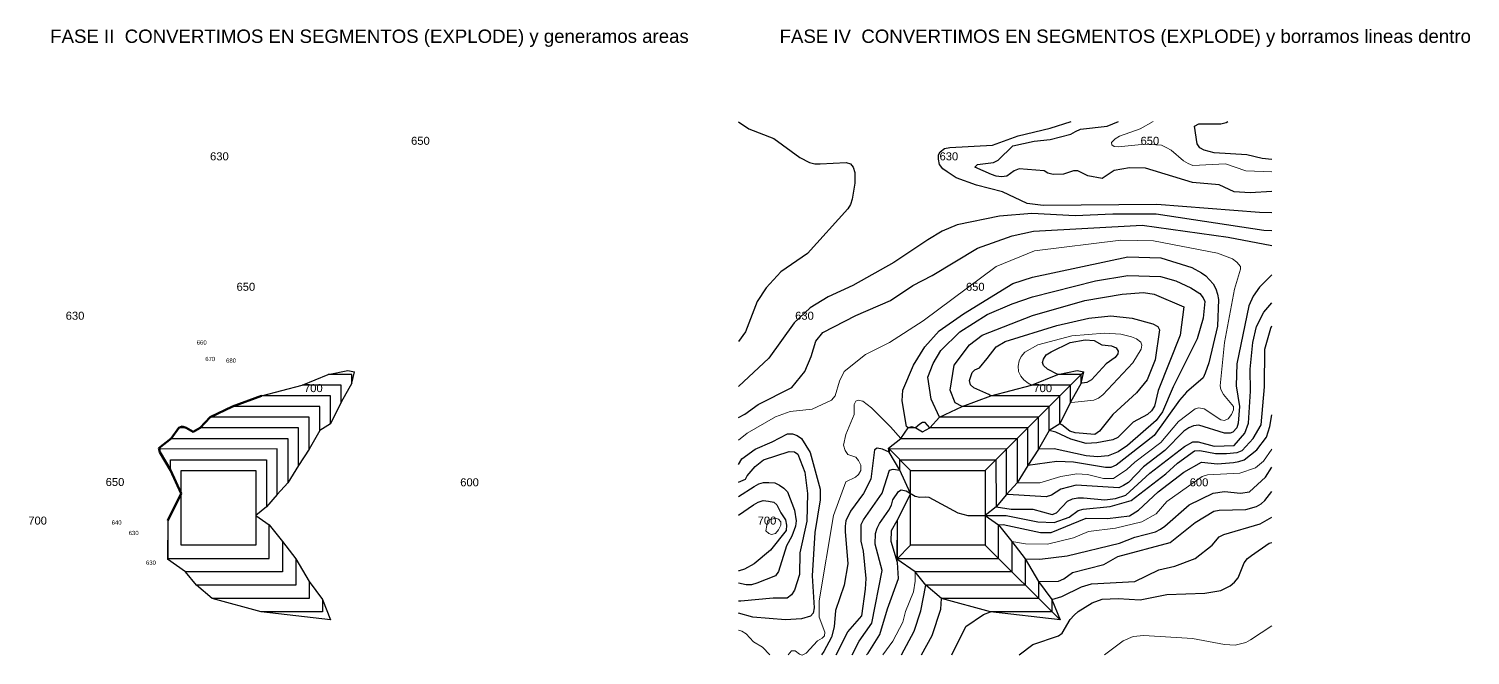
# Model space of a CAD drawing. Header units: metres. Extents: x 3447 to 9243, y 991 to 2215.
# Drawn here: x 6541 to 9243, y 1041 to 2215 of the extents above; entities that cross this region are included whole.
import ezdxf

# ---------------------------------------------------------------- set-up
doc = ezdxf.new("R2010")
doc.units = ezdxf.units.M
for name, color, linetype in [('cotas', 7, 'Continuous'), ('FaseB_Desmonte', 40, 'Continuous'), ('FaseB_Terraplen', 163, 'Continuous'), ('FASEC_CabeceraTalud', 7, 'Continuous'), ('FaseD_curvas', 82, 'Continuous'), ('FASED_Directoras', 82, 'Continuous'), ('FaseD_linea paso', 82, 'Continuous'), ('Plataforma', 5, 'Continuous')]:
    doc.layers.add(name, color=color, linetype=linetype)
doc.styles.get("Standard").update_dxf_attribs({"font": 'arial.ttf'})

msp = doc.modelspace()

# ---------------------------------------------------------------- linework, layer by layer
at = {"layer": 'FaseB_Desmonte'}
for p, q in [((8333.9, 1387.2, 620), (8518.8, 1572.1, 711)), ((8493.9, 1547.2, 700), (8420.4, 1547.2, 700)), ((8513.9, 1567.2, 710), (8469.6, 1567.2, 710)), ((8493.9, 1515.3, 700), (8493.9, 1547.2, 700)), ((8513.9, 1551.3, 710), (8513.9, 1567.2, 710)), ((8473.9, 1527.2, 690), (8344.4, 1527.2, 690)), ((8473.9, 1474.6, 690), (8473.9, 1527.2, 690)), ((8433.9, 1487.2, 670), (8248.1, 1487.2, 670)), ((8453.9, 1507.2, 680), (8290.4, 1507.2, 680)), ((8433.9, 1427.5, 670), (8433.9, 1487.2, 670)), ((8453.9, 1462.1, 680), (8453.9, 1507.2, 680)), ((8203.4, 1467.2, 660), (8189.1, 1467.2, 660)), ((8413.9, 1467.2, 660), (8229.7, 1467.2, 660)), ((8413.9, 1396.9, 660), (8413.9, 1467.2, 660)), ((8174.4, 1447.2, 650), (8393.9, 1447.2, 650)), ((8393.9, 1447.2, 650), (8393.9, 1364.1, 650)), ((8193.9, 1387.2, 620), (8152.1, 1429, 642)), ((8373.9, 1427.9, 640), (8153.9, 1427.5, 640)), ((8153.9, 1427.5, 640), (8153.9, 1427.2, 640)), ((8153.9, 1427.2, 640), (8153.9, 1422, 640)), ((8173.9, 1388.1, 630), (8173.9, 1407.2, 630)), ((8173.9, 1407.2, 630), (8353.9, 1407.2, 630)), ((8353.9, 1407.2, 630), (8354, 1318.9, 630)), ((8373.9, 1342.5, 640), (8373.9, 1427.9, 640))]:
    msp.add_line(p, q, dxfattribs=at)
for points, elevation in [([(7126.3, 1515.3), (7126.3, 1547.2), (7052.8, 1547.2)], 700), ([(7146.3, 1551.3), (7146.3, 1567.2), (7101.9, 1567.2)], 710), ([(7106.3, 1474.6), (7106.3, 1527.2), (6976.8, 1527.2)], 690), ([(7066.3, 1427.5), (7066.3, 1487.2), (6880.4, 1487.2)], 670), ([(7086.3, 1462.1), (7086.3, 1507.2), (6922.7, 1507.2)], 680), ([(6835.8, 1467.2), (6821.5, 1467.2)], 660), ([(7046.3, 1396.9), (7046.3, 1467.2), (6862, 1467.2)], 660), ([(6806.7, 1447.2), (7026.3, 1447.2), (7026.3, 1364.1)], 650), ([(7006.3, 1342.5), (7006.3, 1427.9), (6786.3, 1427.5), (6786.3, 1427.2)], 640), ([(6786.3, 1427.2), (6786.3, 1422)], 640), ([(6806.3, 1388.1), (6806.3, 1407.2), (6986.3, 1407.2), (6986.4, 1318.9)], 630)]:
    msp.add_lwpolyline(points, dxfattribs=dict(at, elevation=elevation))
at = {"layer": 'FaseB_Terraplen'}
for p, q in [((8168.9, 1293.8, 610), (8168.9, 1222.2, 610)), ((8358.9, 1222.2, 610), (8358.9, 1285.2, 610)), ((8193.9, 1247.2, 620), (8168, 1221.3, 609)), ((8333.9, 1247.2, 620), (8474, 1107.1, 563)), ((8383.9, 1254.5, 600), (8383.9, 1197.2, 600)), ((8168.9, 1222.2, 610), (8358.9, 1222.2, 610)), ((8408.9, 1221.7, 590), (8408.9, 1172.2, 590)), ((8383.9, 1197.2, 600), (8202.3, 1197.2, 600)), ((8408.9, 1172.2, 590), (8222.3, 1172.2, 590)), ((8433.9, 1179.1, 580), (8433.9, 1147.2, 580)), ((8433.9, 1147.2, 580), (8251.9, 1147.2, 580)), ((8458.9, 1145.4, 570), (8458.9, 1122.2, 570)), ((8458.9, 1122.2, 570), (8343.8, 1122.2, 570))]:
    msp.add_line(p, q, dxfattribs=at)
for points, elevation in [([(6801.2, 1293.8), (6801.3, 1222.2), (6991.3, 1222.2), (6991.3, 1285.2)], 610), ([(7016.3, 1254.5), (7016.3, 1197.2), (6834.6, 1197.2)], 600), ([(7041.3, 1221.7), (7041.3, 1172.2), (6854.7, 1172.2)], 590), ([(7066.3, 1179.1), (7066.3, 1147.2), (6884.3, 1147.2)], 580), ([(7091.3, 1145.4), (7091.3, 1122.2), (6976.2, 1122.2)], 570)]:
    msp.add_lwpolyline(points, dxfattribs=dict(at, elevation=elevation))
at = {"layer": 'FASEC_CabeceraTalud'}
for p, q in [((7101.9, 1567.2, 710), (7138.4, 1574.8, 712)), ((7138.4, 1574.8, 711), (7151.2, 1572.1, 710)), ((7146.3, 1551.3, 710), (7151.2, 1572.1)), ((8469.6, 1567.2, 710), (8506.1, 1574.8, 712)), ((8506.1, 1574.8, 712), (8518.8, 1572.1, 711)), ((8513.9, 1551.3, 710), (8518.8, 1572.1, 711)), ((6976.8, 1527.2, 690), (7052.8, 1547.2, 700)), ((7052.8, 1547.2, 700), (7101.9, 1567.2, 710)), ((7146.3, 1551.3, 710), (7126.3, 1515.3, 700)), ((8344.4, 1527.2, 690), (8420.4, 1547.2, 700)), ((8420.4, 1547.2, 700), (8469.6, 1567.2, 710)), ((8513.9, 1551.3, 710), (8493.9, 1515.3, 700)), ((7126.3, 1515.3, 700), (7106.3, 1474.6, 690)), ((8290.4, 1507.2, 680), (8344.4, 1527.2, 690)), ((8493.9, 1515.3, 700), (8473.9, 1474.6, 690)), ((8229.7, 1467.2, 660), (8248.1, 1487.2, 670)), ((8248.1, 1487.2, 670), (8290.4, 1507.2, 680)), ((7086.3, 1462.1, 680), (7066.3, 1427.5, 670)), ((7106.3, 1474.6, 690), (7086.3, 1462.1, 680)), ((8175.3, 1447.2, 650), (8189.1, 1467.2, 660)), ((8189.1, 1467.2, 660), (8195.7, 1469.7, 663)), ((8195.7, 1469.7, 663), (8203.4, 1467.2, 660)), ((8203.4, 1467.2, 660), (8216.1, 1459.8, 655)), ((8216.1, 1459.8, 655), (8229.7, 1467.2, 660)), ((8453.9, 1462.1, 680), (8433.9, 1427.5, 670)), ((8473.9, 1474.6, 690), (8453.9, 1462.1, 680)), ((8152.1, 1429, 642), (8175.3, 1447.2, 650)), ((7066.3, 1427.5, 670), (7046.3, 1396.9, 660)), ((8153.9, 1422, 640), (8152.1, 1429, 642)), ((8173.9, 1388.1, 630), (8153.9, 1422, 640)), ((8433.9, 1427.5, 670), (8413.9, 1396.9, 660)), ((7046.3, 1396.9, 660), (7026.3, 1364.1, 650)), ((8193.9, 1344, 620), (8173.9, 1388.1, 630)), ((8413.9, 1396.9, 660), (8393.9, 1364.1, 650)), ((7026.3, 1364.1, 650), (7006.3, 1342.5, 640)), ((8393.9, 1364.1, 650), (8373.9, 1342.5, 640)), ((7006.3, 1342.5, 640), (6986.4, 1318.9, 630)), ((8193.9, 1344, 620), (8168.9, 1293.8, 610)), ((8373.9, 1342.5, 640), (8354, 1318.9, 630)), ((6986.4, 1318.9, 630), (6966.3, 1303.1, 620)), ((6966.3, 1303.1, 620), (6991.3, 1285.2, 610)), ((8354, 1318.9, 630), (8333.9, 1303.1, 620)), ((8333.9, 1303.1, 620), (8358.9, 1285.2, 610)), ((6801.2, 1293.8, 610), (6800.4, 1221.3, 609)), ((6991.3, 1285.2, 610), (7016.3, 1254.5, 600)), ((8168.9, 1293.8, 610), (8168, 1221.3, 609)), ((8358.9, 1285.2, 610), (8383.9, 1254.5, 600)), ((7016.3, 1254.5, 600), (7041.3, 1221.7, 590)), ((8383.9, 1254.5, 600), (8408.9, 1221.7, 590)), ((6834.6, 1197.2, 600), (6800.4, 1221.3, 609)), ((7041.3, 1221.7, 590), (7066.3, 1179.1, 580)), ((8202.3, 1197.2, 600), (8168, 1221.3, 609)), ((8408.9, 1221.7, 590), (8433.9, 1179.1, 580)), ((6854.7, 1172.2, 590), (6834.6, 1197.2, 600)), ((8222.3, 1172.2, 590), (8202.3, 1197.2, 600)), ((6884.3, 1147.2, 580), (6854.7, 1172.2, 590)), ((7066.3, 1179.1, 580), (7091.3, 1145.4, 570)), ((8251.9, 1147.2, 580), (8222.3, 1172.2, 590)), ((8433.9, 1179.1, 580), (8458.9, 1145.4, 570)), ((6976.2, 1122.2, 570), (6884.3, 1147.2, 580)), ((7091.3, 1145.4, 570), (7106.4, 1107.1, 563)), ((8343.8, 1122.2, 570), (8251.9, 1147.2, 580)), ((8458.9, 1145.4, 570), (8474, 1107.1, 563)), ((7106.4, 1107.1, 563), (6976.2, 1122.2, 570)), ((8474, 1107.1, 563), (8343.8, 1122.2, 570))]:
    msp.add_line(p, q, dxfattribs=at)
at = {"layer": 'FASEC_CabeceraTalud', "lineweight": 60}
for p, q in [((6922.7, 1507.2, 680), (6976.8, 1527.2, 690)), ((6862, 1467.2, 660), (6880.4, 1487.2, 670)), ((6880.4, 1487.2, 670), (6922.7, 1507.2, 680)), ((6807.7, 1447.2, 650), (6821.5, 1467.2, 660)), ((6821.5, 1467.2, 660), (6828, 1469.7, 663)), ((6828, 1469.7, 663), (6835.8, 1467.2, 660)), ((6835.8, 1467.2, 660), (6848.5, 1459.8, 655)), ((6848.5, 1459.8, 655), (6862, 1467.2, 660)), ((6784.4, 1429, 642), (6807.7, 1447.2, 650)), ((6786.3, 1422, 640), (6784.4, 1429, 642)), ((6806.3, 1388.1, 630), (6786.3, 1422, 640)), ((6826.3, 1344, 620), (6806.3, 1388.1, 630)), ((6826.3, 1344, 620), (6801.2, 1293.8, 610))]:
    msp.add_line(p, q, dxfattribs=at)
at = {"layer": 'FaseD_curvas', "color": 30, "linetype": 'Continuous', "lineweight": -3}
for p, q in [((7871.4, 2040.8, 620), (7890.3, 2028.1, 620)), ((7890.3, 2028.1, 620), (7937.3, 2010.1, 620)), ((8395.3, 2015.1, 630), (8455.3, 2029.1, 630)), ((8455.3, 2029.1, 630), (8494.9, 2041.5, 630)), ((8503.3, 2023.1, 640), (8512.3, 2027.1, 640)), ((8512.3, 2027.1, 640), (8562.3, 2033.1, 640)), ((8562.3, 2033.1, 640), (8583.6, 2041.5, 640)), ((8726.3, 2033.1, 660), (8734.3, 2037.1, 660)), ((8731.3, 2000.1, 660), (8726.3, 2033.1, 660)), ((8734.3, 2037.1, 660), (8764.3, 2037.1, 660)), ((8764.3, 2037.1, 660), (8775.3, 2037.1, 660)), ((8775.3, 2037.1, 660), (8785.3, 2040.1, 660)), ((8785.3, 2040.1, 660), (8788.8, 2041.5, 660)), ((7937.3, 2010.1, 620), (7986.3, 1974.1, 620)), ((8347.3, 1997.1, 630), (8395.3, 2015.1, 630)), ((8385.3, 1996.1, 640), (8425.3, 2005.1, 640)), ((8425.3, 2005.1, 640), (8455.3, 2008.1, 640)), ((8455.3, 2008.1, 640), (8494.3, 2018.1, 640)), ((8494.3, 2018.1, 640), (8503.3, 2023.1, 640)), ((8736.3, 1992.1, 660), (8731.3, 2000.1, 660)), ((7986.3, 1974.1, 620), (8004.3, 1965.1, 620)), ((8246.3, 1979.1, 630), (8249.3, 1985.1, 630)), ((8246.3, 1971.1, 630), (8246.3, 1979.1, 630)), ((8249.3, 1985.1, 630), (8257.3, 1991.1, 630)), ((8257.3, 1991.1, 630), (8267.3, 1993.1, 630)), ((8267.3, 1993.1, 630), (8347.3, 1997.1, 630)), ((8358.3, 1969.1, 640), (8385.3, 1996.1, 640)), ((8744.3, 1988.1, 660), (8736.3, 1992.1, 660)), ((8763.3, 1983.1, 660), (8744.3, 1988.1, 660)), ((8824.3, 1979.1, 660), (8763.3, 1983.1, 660)), ((8853.3, 1972.1, 660), (8824.3, 1979.1, 660)), ((8004.3, 1965.1, 620), (8014.3, 1962.1, 620)), ((8014.3, 1962.1, 620), (8024.3, 1962.1, 620)), ((8024.3, 1962.1, 620), (8073.3, 1965.1, 620)), ((8073.3, 1965.1, 620), (8081.3, 1962.1, 620)), ((8081.3, 1962.1, 620), (8086.3, 1956.1, 620)), ((8086.3, 1956.1, 620), (8089.3, 1946.1, 620)), ((8089.3, 1946.1, 620), (8089.3, 1926.1, 620)), ((8248.3, 1961.1, 630), (8246.3, 1971.1, 630)), ((8254.3, 1953.1, 630), (8248.3, 1961.1, 630)), ((8262.3, 1947.1, 630), (8254.3, 1953.1, 630)), ((8279.3, 1936.1, 630), (8262.3, 1947.1, 630)), ((8314.3, 1956.1, 640), (8319.3, 1961.1, 640)), ((8345.3, 1942.1, 640), (8314.3, 1956.1, 640)), ((8319.3, 1961.1, 640), (8349.3, 1965.1, 640)), ((8349.3, 1965.1, 640), (8358.3, 1969.1, 640)), ((8388.3, 1949.1, 640), (8374.3, 1939.1, 640)), ((8397.3, 1953.1, 640), (8388.3, 1949.1, 640)), ((8444.3, 1949.1, 640), (8397.3, 1953.1, 640)), ((8451.3, 1945.1, 640), (8444.3, 1949.1, 640)), ((8499.3, 1949.1, 640), (8480.3, 1943.1, 640)), ((8507.3, 1949.1, 640), (8499.3, 1949.1, 640)), ((8526.3, 1940.1, 640), (8507.3, 1949.1, 640)), ((8575.3, 1950.1, 640), (8553.3, 1935.1, 640)), ((8604.3, 1955.1, 640), (8575.3, 1950.1, 640)), ((8634.3, 1954.1, 640), (8604.3, 1955.1, 640)), ((8722.3, 1927.1, 640), (8634.3, 1954.1, 640)), ((8871.4, 1970.2, 660), (8853.3, 1972.1, 660)), ((8089.3, 1926.1, 620), (8084.3, 1896.1, 620)), ((8317.3, 1922.1, 630), (8279.3, 1936.1, 630)), ((8366.3, 1910.1, 630), (8317.3, 1922.1, 630)), ((8354.3, 1939.1, 640), (8345.3, 1942.1, 640)), ((8364.3, 1938.1, 640), (8354.3, 1939.1, 640)), ((8374.3, 1939.1, 640), (8364.3, 1938.1, 640)), ((8461.3, 1942.1, 640), (8451.3, 1945.1, 640)), ((8480.3, 1943.1, 640), (8461.3, 1942.1, 640)), ((8553.3, 1935.1, 640), (8526.3, 1940.1, 640)), ((8772.3, 1923.1, 640), (8722.3, 1927.1, 640)), ((8800.3, 1910.1, 640), (8772.3, 1923.1, 640)), ((8084.3, 1896.1, 620), (8081.3, 1886.1, 620)), ((8412.3, 1888.1, 630), (8366.3, 1910.1, 630)), ((8830.3, 1908.1, 640), (8800.3, 1910.1, 640)), ((8871.4, 1910.4, 640), (8830.3, 1908.1, 640)), ((8076.3, 1878.1, 620), (8000.3, 1794.1, 620)), ((8081.3, 1886.1, 620), (8076.3, 1878.1, 620)), ((8421.3, 1869.1, 630), (8360.3, 1864.1, 630)), ((8442.3, 1884.1, 630), (8412.3, 1888.1, 630)), ((8502.3, 1865.1, 630), (8421.3, 1869.1, 630)), ((8655.3, 1886.1, 630), (8442.3, 1884.1, 630)), ((8573.3, 1868.1, 630), (8502.3, 1865.1, 630)), ((8654.3, 1868.1, 630), (8573.3, 1868.1, 630)), ((8856.3, 1837.1, 630), (8654.3, 1868.1, 630)), ((8848.3, 1871.1, 630), (8655.3, 1886.1, 630)), ((8871.4, 1870.7, 630), (8848.3, 1871.1, 630)), ((8281.3, 1848.1, 630), (8253.3, 1836.1, 630)), ((8360.3, 1864.1, 630), (8281.3, 1848.1, 630)), ((8424.3, 1836.1, 640), (8628.3, 1847.1, 640)), ((8628.3, 1847.1, 640), (8789.3, 1825.1, 640)), ((8226.3, 1820.1, 630), (8162.3, 1777.1, 630)), ((8253.3, 1836.1, 630), (8226.3, 1820.1, 630)), ((8319.3, 1804.1, 640), (8384.3, 1827.1, 640)), ((8384.3, 1827.1, 640), (8424.3, 1836.1, 640)), ((8789.3, 1825.1, 640), (8871.4, 1809.5, 640)), ((8871.4, 1836.6, 630), (8856.3, 1837.1, 630)), ((8000.3, 1794.1, 620), (7950.3, 1760.1, 620)), ((8234.3, 1753.1, 640), (8319.3, 1804.1, 640)), ((8422.3, 1750.1, 660), (8601.3, 1788.1, 660)), ((8601.3, 1788.1, 660), (8663.3, 1786.1, 660)), ((8663.3, 1786.1, 660), (8721.3, 1768.1, 660)), ((7950.3, 1760.1, 620), (7923.3, 1730.1, 620)), ((8162.3, 1777.1, 630), (8085.3, 1734.1, 630)), ((8721.3, 1768.1, 660), (8739.3, 1758.1, 660)), ((8739.3, 1758.1, 660), (8747.3, 1752.1, 660)), ((7923.3, 1730.1, 620), (7906.3, 1704.1, 620)), ((8085.3, 1734.1, 630), (8039.3, 1713.1, 630)), ((8156.3, 1706.1, 640), (8198.3, 1734.1, 640)), ((8198.3, 1734.1, 640), (8234.3, 1753.1, 640)), ((8293.3, 1681.1, 660), (8385.3, 1738.1, 660)), ((8385.3, 1738.1, 660), (8422.3, 1750.1, 660)), ((8422.3, 1713.1, 670), (8540.3, 1743.1, 670)), ((8540.3, 1743.1, 670), (8601.3, 1753.1, 670)), ((8601.3, 1753.1, 670), (8662.3, 1751.1, 670)), ((8662.3, 1751.1, 670), (8691.3, 1743.1, 670)), ((8691.3, 1743.1, 670), (8719.3, 1730.1, 670)), ((8719.3, 1730.1, 670), (8736.3, 1719.1, 670)), ((8747.3, 1752.1, 660), (8754.3, 1745.1, 660)), ((8754.3, 1745.1, 660), (8761.3, 1737.1, 660)), ((8761.3, 1737.1, 660), (8766.3, 1728.1, 660)), ((8848.3, 1731.1, 640), (8836.3, 1714.1, 640)), ((8871.4, 1754.2, 640), (8848.3, 1731.1, 640)), ((7906.3, 1704.1, 620), (7884.3, 1647.1, 620)), ((8039.3, 1713.1, 630), (8005.3, 1692.1, 630)), ((8091.3, 1678.1, 640), (8156.3, 1706.1, 640)), ((8384.3, 1700.1, 670), (8422.3, 1713.1, 670)), ((8422.3, 1678.1, 680), (8520.3, 1706.1, 680)), ((8520.3, 1706.1, 680), (8590.3, 1718.1, 680)), ((8590.3, 1718.1, 680), (8630.3, 1721.1, 680)), ((8630.3, 1721.1, 680), (8650.3, 1718.1, 680)), ((8650.3, 1718.1, 680), (8706.3, 1694.1, 680)), ((8736.3, 1719.1, 670), (8742.3, 1711.1, 670)), ((8742.3, 1711.1, 670), (8745.3, 1704.1, 670)), ((8745.3, 1704.1, 670), (8742.3, 1673.1, 670)), ((8766.3, 1728.1, 660), (8769.3, 1718.1, 660)), ((8769.3, 1718.1, 660), (8771.3, 1708.1, 660)), ((8771.3, 1708.1, 660), (8769.3, 1658.1, 660)), ((8836.3, 1714.1, 640), (8828.3, 1696.1, 640)), ((8005.3, 1692.1, 630), (7975.3, 1664.1, 630)), ((8029.3, 1646.1, 640), (8091.3, 1678.1, 640)), ((8247.3, 1649.1, 660), (8293.3, 1681.1, 660)), ((8286.3, 1647.1, 670), (8337.3, 1680.1, 670)), ((8328.3, 1641.1, 680), (8422.3, 1678.1, 680)), ((8337.3, 1680.1, 670), (8384.3, 1700.1, 670)), ((8528.3, 1673.1, 690), (8569.3, 1677.1, 690)), ((8569.3, 1677.1, 690), (8609.3, 1673.1, 690)), ((8706.3, 1694.1, 680), (8699.3, 1641.1, 680)), ((8828.3, 1696.1, 640), (8805.3, 1587.1, 640)), ((8842.3, 1657.1, 630), (8856.3, 1684.1, 630)), ((8856.3, 1684.1, 630), (8871.4, 1701.4, 630)), ((7975.3, 1664.1, 630), (7928.3, 1598.1, 630)), ((8220.3, 1619.1, 660), (8247.3, 1649.1, 660)), ((8371.3, 1629.1, 690), (8468.3, 1659.1, 690)), ((8468.3, 1659.1, 690), (8528.3, 1673.1, 690)), ((8609.3, 1673.1, 690), (8648.3, 1662.1, 690)), ((8648.3, 1662.1, 690), (8657.3, 1657.1, 690)), ((8660.3, 1651.1, 690), (8652.3, 1595.1, 690)), ((8657.3, 1657.1, 690), (8660.3, 1651.1, 690)), ((8742.3, 1673.1, 670), (8731.3, 1634.1, 670)), ((8769.3, 1658.1, 660), (8753.3, 1589.1, 660)), ((8835.3, 1627.1, 630), (8842.3, 1657.1, 630)), ((8858.3, 1615.1, 620), (8869.3, 1654.1, 620)), ((8869.3, 1654.1, 620), (8871.4, 1658.8, 620)), ((7884.3, 1647.1, 620), (7871.4, 1629.4, 620)), ((8007.3, 1601.1, 640), (8016.3, 1630.1, 640)), ((8016.3, 1630.1, 640), (8029.3, 1646.1, 640)), ((8250.3, 1612.1, 670), (8286.3, 1647.1, 670)), ((8275.3, 1585.1, 680), (8304.3, 1623.1, 680)), ((8304.3, 1623.1, 680), (8328.3, 1641.1, 680)), ((8354.3, 1619.1, 690), (8371.3, 1629.1, 690)), ((8457.3, 1610.1, 710), (8493.3, 1627.1, 710)), ((8493.3, 1627.1, 710), (8521.3, 1632.1, 710)), ((8521.3, 1632.1, 710), (8538.3, 1631.1, 710)), ((8538.3, 1631.1, 710), (8552.3, 1623.1, 710)), ((8552.3, 1623.1, 710), (8570.3, 1621.1, 710)), ((8699.3, 1641.1, 680), (8658.3, 1537.1, 680)), ((8731.3, 1634.1, 670), (8686.3, 1544.1, 670)), ((8830.3, 1577.1, 630), (8835.3, 1627.1, 630)), ((7928.3, 1598.1, 630), (7871.4, 1544.6, 630)), ((7995.3, 1573.1, 640), (8007.3, 1601.1, 640)), ((8199.3, 1585.1, 660), (8220.3, 1619.1, 660)), ((8236.3, 1588.1, 670), (8250.3, 1612.1, 670)), ((8323.3, 1580.1, 690), (8337.3, 1597.1, 690)), ((8337.3, 1597.1, 690), (8354.3, 1619.1, 690)), ((8441.3, 1590.1, 710), (8443.3, 1596.1, 710)), ((8443.3, 1596.1, 710), (8448.3, 1604.1, 710)), ((8448.3, 1604.1, 710), (8457.3, 1610.1, 710)), ((8577.3, 1599.1, 710), (8560.3, 1587.1, 710)), ((8570.3, 1621.1, 710), (8579.3, 1617.1, 710)), ((8582.3, 1606.1, 710), (8577.3, 1599.1, 710)), ((8579.3, 1617.1, 710), (8583.3, 1611.1, 710)), ((8583.3, 1611.1, 710), (8582.3, 1606.1, 710)), ((8652.3, 1595.1, 690), (8637.3, 1557.1, 690)), ((8857.3, 1544.1, 620), (8858.3, 1615.1, 620)), ((7971.3, 1543.1, 640), (7995.3, 1573.1, 640)), ((8179.3, 1538.1, 660), (8199.3, 1585.1, 660)), ((8226.3, 1562.1, 670), (8236.3, 1588.1, 670)), ((8268.3, 1538.1, 680), (8275.3, 1585.1, 680)), ((8304.3, 1556.1, 690), (8309.3, 1571.1, 690)), ((8309.3, 1571.1, 690), (8314.3, 1576.1, 690)), ((8314.3, 1576.1, 690), (8323.3, 1580.1, 690)), ((8443.3, 1584.1, 710), (8441.3, 1590.1, 710)), ((8450.3, 1577.1, 710), (8443.3, 1584.1, 710)), ((8469.6, 1567.2, 710), (8450.3, 1577.1, 710)), ((8560.3, 1587.1, 710), (8533.3, 1557.1, 710)), ((8746.3, 1570.1, 660), (8742.3, 1561.1, 660)), ((8753.3, 1589.1, 660), (8746.3, 1570.1, 660)), ((8805.3, 1587.1, 640), (8804.3, 1546.1, 640)), ((8831.3, 1536.1, 630), (8830.3, 1577.1, 630)), ((7908.3, 1511.1, 640), (7971.3, 1543.1, 640)), ((8232.3, 1521.1, 670), (8226.3, 1562.1, 670)), ((8306.3, 1548.1, 690), (8304.3, 1556.1, 690)), ((8312.3, 1542.1, 690), (8306.3, 1548.1, 690)), ((8340.3, 1530.1, 690), (8312.3, 1542.1, 690)), ((8515.3, 1551.1, 710), (8513.9, 1551.3, 710)), ((8524.3, 1552.1, 710), (8515.3, 1551.1, 710)), ((8533.3, 1557.1, 710), (8524.3, 1552.1, 710)), ((8637.3, 1557.1, 690), (8617.3, 1533.1, 690)), ((8686.3, 1544.1, 670), (8666.3, 1497.1, 670)), ((8742.3, 1561.1, 660), (8711.3, 1534.1, 660)), ((8804.3, 1546.1, 640), (8810.3, 1507.1, 640)), ((8851.3, 1473.1, 620), (8857.3, 1544.1, 620)), ((8178.3, 1518.1, 660), (8179.3, 1538.1, 660)), ((8186.3, 1470.1, 660), (8178.3, 1518.1, 660)), ((8248.1, 1487.2, 670), (8232.3, 1521.1, 670)), ((8277.3, 1514.1, 680), (8268.3, 1538.1, 680)), ((8290.4, 1507.2, 680), (8277.3, 1514.1, 680)), ((8344.4, 1527.2, 690), (8340.3, 1530.1, 690)), ((8617.3, 1533.1, 690), (8573.3, 1492.1, 690)), ((8698.3, 1519.1, 660), (8650.3, 1453.1, 660)), ((8658.3, 1537.1, 680), (8651.3, 1508.1, 680)), ((8711.3, 1534.1, 660), (8698.3, 1519.1, 660)), ((8827.3, 1476.1, 630), (8831.3, 1536.1, 630)), ((7871.4, 1486.4, 640), (7883.3, 1493.1, 640)), ((7883.3, 1493.1, 640), (7908.3, 1511.1, 640)), ((8573.3, 1492.1, 690), (8548.3, 1461.1, 690)), ((8638.3, 1492.1, 680), (8611.3, 1478.1, 680)), ((8645.3, 1499.1, 680), (8638.3, 1492.1, 680)), ((8651.3, 1508.1, 680), (8645.3, 1499.1, 680)), ((8666.3, 1497.1, 670), (8654.3, 1481.1, 670)), ((8810.3, 1507.1, 640), (8808.3, 1476.1, 640)), ((8867.3, 1470.1, 610), (8871.4, 1491.7, 610)), ((8189.1, 1467.2, 660), (8186.3, 1470.1, 660)), ((8211.3, 1474.1, 660), (8203.3, 1467.1, 660)), ((8216.3, 1477.1, 660), (8211.3, 1474.1, 660)), ((8221.3, 1477.1, 660), (8216.3, 1477.1, 660)), ((8229.7, 1467.2, 660), (8221.3, 1477.1, 660)), ((8466.3, 1459.1, 680), (8453.9, 1462.1, 680)), ((8477.3, 1473.1, 690), (8473.9, 1474.6, 690)), ((8492.3, 1461.1, 690), (8477.3, 1473.1, 690)), ((8502.3, 1458.1, 690), (8492.3, 1461.1, 690)), ((8548.3, 1461.1, 690), (8539.3, 1455.1, 690)), ((8611.3, 1478.1, 680), (8582.3, 1449.1, 680)), ((8654.3, 1481.1, 670), (8600.3, 1434.1, 670)), ((8706.3, 1461.1, 640), (8670.3, 1425.1, 640)), ((8715.3, 1467.1, 640), (8706.3, 1461.1, 640)), ((8724.3, 1471.1, 640), (8715.3, 1467.1, 640)), ((8734.3, 1472.1, 640), (8724.3, 1471.1, 640)), ((8782.3, 1457.1, 640), (8734.3, 1472.1, 640)), ((8805.3, 1467.1, 640), (8798.3, 1459.1, 640)), ((8808.3, 1476.1, 640), (8805.3, 1467.1, 640)), ((8820.3, 1457.1, 630), (8827.3, 1476.1, 630)), ((8836.3, 1447.1, 620), (8851.3, 1473.1, 620)), ((8861.3, 1450.1, 610), (8867.3, 1470.1, 610)), ((7902.3, 1427.1, 660), (7934.3, 1441.1, 660)), ((7934.3, 1441.1, 660), (7963.3, 1456.1, 660)), ((7963.3, 1456.1, 660), (7972.3, 1456.1, 660)), ((7972.3, 1456.1, 660), (7981.3, 1453.1, 660)), ((7981.3, 1453.1, 660), (7989.3, 1447.1, 660)), ((7989.3, 1447.1, 660), (8005.3, 1421.1, 660)), ((8494.3, 1446.1, 680), (8466.3, 1459.1, 680)), ((8523.3, 1438.1, 680), (8494.3, 1446.1, 680)), ((8539.3, 1455.1, 690), (8502.3, 1458.1, 690)), ((8543.3, 1439.1, 680), (8523.3, 1438.1, 680)), ((8573.3, 1445.1, 680), (8543.3, 1439.1, 680)), ((8582.3, 1449.1, 680), (8573.3, 1445.1, 680)), ((8650.3, 1453.1, 660), (8579.3, 1397.1, 660)), ((8600.3, 1434.1, 670), (8583.3, 1422.1, 670)), ((8707.3, 1432.1, 630), (8723.3, 1441.1, 630)), ((8723.3, 1441.1, 630), (8733.3, 1441.1, 630)), ((8733.3, 1441.1, 630), (8763.3, 1433.1, 630)), ((8763.3, 1433.1, 630), (8800.3, 1434.1, 630)), ((8793.3, 1457.1, 640), (8782.3, 1457.1, 640)), ((8798.3, 1459.1, 640), (8793.3, 1457.1, 640)), ((8800.3, 1434.1, 630), (8820.3, 1457.1, 630)), ((8815.3, 1425.1, 620), (8836.3, 1447.1, 620)), ((8843.3, 1426.1, 610), (8861.3, 1450.1, 610)), ((7871.4, 1398.7, 660), (7877.3, 1409.1, 660)), ((7877.3, 1409.1, 660), (7902.3, 1427.1, 660)), ((7902.3, 1395.1, 670), (7918.3, 1407.1, 670)), ((7918.3, 1407.1, 670), (7966.3, 1423.1, 670)), ((7966.3, 1423.1, 670), (7976.3, 1422.1, 670)), ((7976.3, 1422.1, 670), (7982.3, 1418.1, 670)), ((7982.3, 1418.1, 670), (7995.3, 1384.1, 670)), ((8005.3, 1421.1, 660), (8024.3, 1352.1, 660)), ((8126.3, 1426.1, 640), (8119.3, 1371.1, 640)), ((8131.3, 1429.1, 640), (8126.3, 1426.1, 640)), ((8141.3, 1427.1, 640), (8131.3, 1429.1, 640)), ((8153.9, 1422, 640), (8141.3, 1427.1, 640)), ((8463.3, 1428.1, 670), (8433.9, 1427.5, 670)), ((8523.3, 1415.1, 670), (8463.3, 1428.1, 670)), ((8544.3, 1413.1, 670), (8523.3, 1415.1, 670)), ((8564.3, 1415.1, 670), (8544.3, 1413.1, 670)), ((8583.3, 1422.1, 670), (8564.3, 1415.1, 670)), ((8670.3, 1425.1, 640), (8630.3, 1394.1, 640)), ((8642.3, 1382.1, 630), (8707.3, 1432.1, 630)), ((8694.3, 1401.1, 620), (8726.3, 1424.1, 620)), ((8726.3, 1424.1, 620), (8736.3, 1425.1, 620)), ((8736.3, 1425.1, 620), (8765.3, 1419.1, 620)), ((8765.3, 1419.1, 620), (8786.3, 1419.1, 620)), ((8786.3, 1419.1, 620), (8806.3, 1421.1, 620)), ((8806.3, 1421.1, 620), (8815.3, 1425.1, 620)), ((8809.3, 1404.1, 610), (8819.3, 1407.1, 610)), ((8819.3, 1407.1, 610), (8843.3, 1426.1, 610)), ((7887.3, 1377.1, 670), (7902.3, 1395.1, 670)), ((7995.3, 1384.1, 670), (8000.3, 1344.1, 670)), ((8140.3, 1345.1, 630), (8154.3, 1388.1, 630)), ((8154.3, 1388.1, 630), (8161.3, 1390.1, 630)), ((8161.3, 1390.1, 630), (8173.9, 1388.1, 630)), ((8468.3, 1404.1, 660), (8413.9, 1396.9, 660)), ((8499.3, 1403.1, 660), (8468.3, 1404.1, 660)), ((8559.3, 1393.1, 660), (8499.3, 1403.1, 660)), ((8569.3, 1393.1, 660), (8559.3, 1393.1, 660)), ((8579.3, 1397.1, 660), (8569.3, 1393.1, 660)), ((8597.3, 1341.1, 630), (8642.3, 1382.1, 630)), ((8630.3, 1394.1, 640), (8602.3, 1365.1, 640)), ((8607.3, 1331.1, 620), (8672.3, 1381.1, 620)), ((8658.3, 1347.1, 610), (8706.3, 1384.1, 610)), ((8672.3, 1381.1, 620), (8694.3, 1401.1, 620)), ((8706.3, 1384.1, 610), (8739.3, 1403.1, 610)), ((8739.3, 1403.1, 610), (8769.3, 1400.1, 610)), ((8769.3, 1400.1, 610), (8799.3, 1402.1, 610)), ((8799.3, 1402.1, 610), (8809.3, 1404.1, 610)), ((8859.3, 1375.1, 590), (8871.4, 1393.8, 590)), ((7871.4, 1365.6, 670), (7884.3, 1371.1, 670)), ((7871.4, 1338.4, 680), (7900.3, 1357.1, 680)), ((7884.3, 1371.1, 670), (7887.3, 1377.1, 670)), ((7900.3, 1357.1, 680), (7909.3, 1362.1, 680)), ((7909.3, 1362.1, 680), (7918.3, 1365.1, 680)), ((7918.3, 1365.1, 680), (7928.3, 1365.1, 680)), ((7928.3, 1365.1, 680), (7939.3, 1364.1, 680)), ((7939.3, 1364.1, 680), (7948.3, 1360.1, 680)), ((7948.3, 1360.1, 680), (7956.3, 1354.1, 680)), ((7956.3, 1354.1, 680), (7963.3, 1347.1, 680)), ((8024.3, 1352.1, 660), (8024.3, 1332.1, 660)), ((8119.3, 1371.1, 640), (8105.3, 1344.1, 640)), ((8475.3, 1352.1, 640), (8458.3, 1341.1, 640)), ((8504.3, 1360.1, 640), (8475.3, 1352.1, 640)), ((8584.3, 1355.1, 640), (8504.3, 1360.1, 640)), ((8593.3, 1359.1, 640), (8584.3, 1355.1, 640)), ((8602.3, 1365.1, 640), (8593.3, 1359.1, 640)), ((8829.3, 1347.1, 590), (8859.3, 1375.1, 590)), ((7899.3, 1323.1, 690), (7908.3, 1328.1, 690)), ((7908.3, 1328.1, 690), (7917.3, 1331.1, 690)), ((7917.3, 1331.1, 690), (7927.3, 1330.1, 690)), ((7927.3, 1330.1, 690), (7937.3, 1328.1, 690)), ((7937.3, 1328.1, 690), (7943.3, 1323.1, 690)), ((7963.3, 1347.1, 680), (7976.3, 1313.1, 680)), ((8000.3, 1344.1, 670), (7999.3, 1292.1, 670)), ((8024.3, 1332.1, 660), (8014.3, 1271.1, 660)), ((8105.3, 1344.1, 640), (8081.3, 1311.1, 640)), ((8105.3, 1295.1, 630), (8140.3, 1345.1, 630)), ((8158.3, 1322.1, 620), (8160.3, 1332.1, 620)), ((8160.3, 1332.1, 620), (8171.3, 1348.1, 620)), ((8171.3, 1348.1, 620), (8176.3, 1351.1, 620)), ((8176.3, 1351.1, 620), (8185.3, 1349.1, 620)), ((8185.3, 1349.1, 620), (8193.9, 1344, 620)), ((8376.3, 1342.1, 640), (8373.9, 1342.5, 640)), ((8448.3, 1338.1, 640), (8376.3, 1342.1, 640)), ((8458.3, 1341.1, 640), (8448.3, 1338.1, 640)), ((8467.3, 1308.1, 630), (8488.3, 1330.1, 630)), ((8488.3, 1330.1, 630), (8497.3, 1334.1, 630)), ((8497.3, 1334.1, 630), (8507.3, 1336.1, 630)), ((8507.3, 1336.1, 630), (8518.3, 1336.1, 630)), ((8518.3, 1336.1, 630), (8558.3, 1332.1, 630)), ((8558.3, 1332.1, 630), (8578.3, 1335.1, 630)), ((8568.3, 1320.1, 620), (8607.3, 1331.1, 620)), ((8578.3, 1335.1, 630), (8597.3, 1341.1, 630)), ((8621.3, 1313.1, 610), (8658.3, 1347.1, 610)), ((8716.3, 1323.1, 590), (8761.3, 1345.1, 590)), ((8761.3, 1345.1, 590), (8782.3, 1348.1, 590)), ((8782.3, 1348.1, 590), (8812.3, 1345.1, 590)), ((8812.3, 1345.1, 590), (8829.3, 1347.1, 590)), ((8842.3, 1320.1, 580), (8851.3, 1325.1, 580)), ((8851.3, 1325.1, 580), (8858.3, 1331.1, 580)), ((8858.3, 1331.1, 580), (8871.4, 1348, 580)), ((7871.4, 1303.5, 690), (7899.3, 1323.1, 690)), ((7943.3, 1323.1, 690), (7950.3, 1308.1, 690)), ((7950.3, 1308.1, 690), (7959.3, 1295.1, 690)), ((7976.3, 1313.1, 680), (7979.3, 1293.1, 680)), ((8081.3, 1311.1, 640), (8072.3, 1293.1, 640)), ((8135.3, 1288.1, 620), (8153.3, 1313.1, 620)), ((8153.3, 1313.1, 620), (8158.3, 1322.1, 620)), ((8333.9, 1303.1, 620), (8373.3, 1303.1, 620)), ((8354, 1318.9, 630), (8382.3, 1315.1, 630)), ((8373.3, 1303.1, 620), (8432.3, 1291.1, 620)), ((8382.3, 1315.1, 630), (8423.3, 1315.1, 630)), ((8423.3, 1315.1, 630), (8459.3, 1305.1, 630)), ((8457.3, 1271.1, 610), (8523.3, 1298.1, 610)), ((8459.3, 1305.1, 630), (8467.3, 1308.1, 630)), ((8463.3, 1290.1, 620), (8491.3, 1300.1, 620)), ((8491.3, 1300.1, 620), (8508.3, 1312.1, 620)), ((8508.3, 1312.1, 620), (8517.3, 1315.1, 620)), ((8517.3, 1315.1, 620), (8568.3, 1320.1, 620)), ((8523.3, 1298.1, 610), (8563.3, 1297.1, 610)), ((8563.3, 1297.1, 610), (8604.3, 1302.1, 610)), ((8604.3, 1302.1, 610), (8621.3, 1313.1, 610)), ((8670.3, 1283.1, 590), (8716.3, 1323.1, 590)), ((8727.3, 1290.1, 580), (8762.3, 1311.1, 580)), ((8762.3, 1311.1, 580), (8772.3, 1313.1, 580)), ((8772.3, 1313.1, 580), (8822.3, 1314.1, 580)), ((8822.3, 1314.1, 580), (8842.3, 1320.1, 580)), ((8849.3, 1287.1, 570), (8871.4, 1299.8, 570)), ((7960.3, 1275.1, 690), (7931.3, 1238.1, 690)), ((7959.3, 1295.1, 690), (7961.3, 1285.1, 690)), ((7961.3, 1285.1, 690), (7960.3, 1275.1, 690)), ((7978.3, 1283.1, 680), (7971.3, 1264.1, 680)), ((7979.3, 1293.1, 680), (7978.3, 1283.1, 680)), ((7999.3, 1292.1, 670), (7986.3, 1233.1, 670)), ((8014.3, 1271.1, 660), (8009.3, 1190.1, 660)), ((8072.3, 1293.1, 640), (8071.3, 1283.1, 640)), ((8071.3, 1283.1, 640), (8071.3, 1273.1, 640)), ((8071.3, 1273.1, 640), (8076.3, 1212.1, 640)), ((8101.3, 1286.1, 630), (8105.3, 1295.1, 630)), ((8101.3, 1255.1, 630), (8101.3, 1286.1, 630)), ((8128.3, 1269.1, 620), (8131.3, 1279.1, 620)), ((8131.3, 1279.1, 620), (8135.3, 1288.1, 620)), ((8157.3, 1254.1, 610), (8158.3, 1275.1, 610)), ((8158.3, 1275.1, 610), (8168.9, 1293.8, 610)), ((8358.9, 1285.2, 610), (8367.3, 1286.1, 610)), ((8367.3, 1286.1, 610), (8437.3, 1271.1, 610)), ((8432.3, 1291.1, 620), (8463.3, 1290.1, 620)), ((8437.3, 1271.1, 610), (8457.3, 1271.1, 610)), ((8614.3, 1262.1, 590), (8653.3, 1272.1, 590)), ((8653.3, 1272.1, 590), (8662.3, 1277.1, 590)), ((8662.3, 1277.1, 590), (8670.3, 1283.1, 590)), ((8680.3, 1252.1, 580), (8727.3, 1290.1, 580)), ((8781.3, 1267.1, 570), (8849.3, 1287.1, 570)), ((7961.3, 1246.1, 680), (7946.3, 1198.1, 680)), ((7971.3, 1264.1, 680), (7961.3, 1246.1, 680)), ((8105.3, 1236.1, 630), (8101.3, 1255.1, 630)), ((8127.3, 1249.1, 620), (8128.3, 1269.1, 620)), ((8140.3, 1200.1, 620), (8127.3, 1249.1, 620)), ((8169.3, 1215.1, 610), (8157.3, 1254.1, 610)), ((8487.3, 1227.1, 590), (8585.3, 1251.1, 590)), ((8582.3, 1226.1, 580), (8680.3, 1252.1, 580)), ((8585.3, 1251.1, 590), (8614.3, 1262.1, 590)), ((8727.3, 1222.1, 570), (8759.3, 1247.1, 570)), ((8759.3, 1247.1, 570), (8772.3, 1263.1, 570)), ((8772.3, 1263.1, 570), (8781.3, 1267.1, 570)), ((8833.3, 1228.1, 560), (8866.3, 1251.1, 560)), ((8866.3, 1251.1, 560), (8871.4, 1252.3, 560)), ((7931.3, 1238.1, 690), (7900.3, 1212.1, 690)), ((7986.3, 1233.1, 670), (7985.3, 1192.1, 670)), ((8110.3, 1185.1, 630), (8105.3, 1236.1, 630)), ((8408.9, 1221.7, 590), (8436.3, 1221.1, 590)), ((8436.3, 1221.1, 590), (8487.3, 1227.1, 590)), ((8556.3, 1211.1, 580), (8582.3, 1226.1, 580)), ((8689.3, 1208.1, 570), (8727.3, 1222.1, 570)), ((8819.3, 1214.1, 560), (8825.3, 1222.1, 560)), ((8825.3, 1222.1, 560), (8833.3, 1228.1, 560)), ((7872.3, 1199.1, 690), (7871.4, 1199.3, 690)), ((7882.3, 1202.1, 690), (7872.3, 1199.1, 690)), ((7900.3, 1212.1, 690), (7882.3, 1202.1, 690)), ((7940.3, 1190.1, 680), (7905.3, 1176.1, 680)), ((7946.3, 1198.1, 680), (7940.3, 1190.1, 680)), ((7985.3, 1192.1, 670), (7976.3, 1163.1, 670)), ((8009.3, 1190.1, 660), (8013.3, 1130.1, 660)), ((8076.3, 1212.1, 640), (8069.3, 1172.1, 640)), ((8121.3, 1101.1, 620), (8140.3, 1200.1, 620)), ((8171.3, 1185.1, 610), (8169.3, 1215.1, 610)), ((8481.3, 1184.1, 580), (8497.3, 1196.1, 580)), ((8497.3, 1196.1, 580), (8556.3, 1211.1, 580)), ((8614.3, 1179.1, 570), (8659.3, 1201.1, 570)), ((8659.3, 1201.1, 570), (8689.3, 1208.1, 570)), ((8808.3, 1186.1, 560), (8819.3, 1214.1, 560)), ((7885.3, 1173.1, 680), (7871.4, 1175.8, 680)), ((7895.3, 1173.1, 680), (7885.3, 1173.1, 680)), ((7905.3, 1176.1, 680), (7895.3, 1173.1, 680)), ((7976.3, 1163.1, 670), (7970.3, 1154.1, 670)), ((8069.3, 1172.1, 640), (8053.3, 1125.1, 640)), ((8102.3, 1115.1, 630), (8109.3, 1165.1, 630)), ((8109.3, 1165.1, 630), (8110.3, 1185.1, 630)), ((8150.3, 1128.1, 610), (8171.3, 1185.1, 610)), ((8213.3, 1124.1, 590), (8222.3, 1172.2, 590)), ((8433.9, 1179.1, 580), (8471.3, 1180.1, 580)), ((8471.3, 1180.1, 580), (8481.3, 1184.1, 580)), ((8477.3, 1151.1, 570), (8514.3, 1169.1, 570)), ((8514.3, 1169.1, 570), (8533.3, 1175.1, 570)), ((8533.3, 1175.1, 570), (8614.3, 1179.1, 570)), ((8775.3, 1162.1, 560), (8793.3, 1171.1, 560)), ((8793.3, 1171.1, 560), (8801.3, 1178.1, 560)), ((8801.3, 1178.1, 560), (8808.3, 1186.1, 560)), ((7875.3, 1142.1, 670), (7871.4, 1142.4, 670)), ((7936.3, 1148.1, 670), (7875.3, 1142.1, 670)), ((7962.3, 1148.1, 670), (7936.3, 1148.1, 670)), ((7970.3, 1154.1, 670), (7962.3, 1148.1, 670)), ((8250.3, 1127.1, 580), (8251.9, 1147.2, 580)), ((8458.9, 1145.4, 570), (8477.3, 1151.1, 570)), ((8508.3, 1123.1, 560), (8534.3, 1139.1, 560)), ((8534.3, 1139.1, 560), (8553.3, 1146.1, 560)), ((8553.3, 1146.1, 560), (8583.3, 1147.1, 560)), ((8583.3, 1147.1, 560), (8624.3, 1145.1, 560)), ((8624.3, 1145.1, 560), (8674.3, 1155.1, 560)), ((8674.3, 1155.1, 560), (8745.3, 1157.1, 560)), ((8745.3, 1157.1, 560), (8775.3, 1162.1, 560)), ((7898.3, 1112.1, 660), (7871.4, 1119.6, 660)), ((7959.3, 1107.1, 660), (7898.3, 1112.1, 660)), ((7989.3, 1109.1, 660), (7959.3, 1107.1, 660)), ((8006.3, 1114.1, 660), (7989.3, 1109.1, 660)), ((8011.3, 1120.1, 660), (8006.3, 1114.1, 660)), ((8013.3, 1130.1, 660), (8011.3, 1120.1, 660)), ((8053.3, 1125.1, 640), (8050.3, 1094.1, 640)), ((8076.3, 1085.1, 630), (8102.3, 1115.1, 630)), ((8136.3, 1080.1, 610), (8150.3, 1128.1, 610)), ((8200.3, 1086.1, 590), (8213.3, 1124.1, 590)), ((8234.3, 1078.1, 580), (8250.3, 1127.1, 580)), ((8297.3, 1095.1, 570), (8330.3, 1117.1, 570)), ((8330.3, 1117.1, 570), (8343.8, 1122.2, 570)), ((8478.3, 1082.1, 560), (8493.3, 1108.1, 560)), ((8493.3, 1108.1, 560), (8500.3, 1116.1, 560)), ((8500.3, 1116.1, 560), (8508.3, 1123.1, 560)), ((8050.3, 1094.1, 640), (8045.3, 1075.1, 640)), ((8054, 1041.5, 630), (8076.3, 1085.1, 630)), ((8097.3, 1067.1, 620), (8121.3, 1101.1, 620)), ((8176.5, 1041.5, 590), (8200.3, 1086.1, 590)), ((8271.3, 1041.5, 570), (8297.3, 1095.1, 570)), ((8471.3, 1077.1, 560), (8478.3, 1082.1, 560)), ((8045.3, 1075.1, 640), (8031.3, 1048.1, 640)), ((8084.3, 1041.5, 620), (8097.3, 1067.1, 620)), ((8114.3, 1045.1, 610), (8136.3, 1080.1, 610)), ((8214.3, 1041.5, 580), (8234.3, 1078.1, 580)), ((8397.4, 1041.5, 560), (8423.3, 1061.1, 560)), ((8423.3, 1061.1, 560), (8471.3, 1077.1, 560)), ((8031.3, 1048.1, 640), (8026.5, 1041.5, 640)), ((8111.3, 1041.5, 610), (8114.3, 1045.1, 610))]:
    msp.add_line(p, q, dxfattribs=at)
at = {"layer": 'FASED_Directoras', "color": 40, "linetype": 'Continuous', "lineweight": 9}
for p, q in [((8585.3, 2014.1, 650), (8624.3, 2028.1, 650)), ((8624.3, 2028.1, 650), (8648.9, 2041.5, 650)), ((8570.3, 2002.1, 650), (8577.3, 2009.1, 650)), ((8571.3, 1998.1, 650), (8570.3, 2002.1, 650)), ((8577.3, 2009.1, 650), (8585.3, 2014.1, 650)), ((8575.3, 1995.1, 650), (8571.3, 1998.1, 650)), ((8583.3, 1994.1, 650), (8575.3, 1995.1, 650)), ((8633.3, 1999.1, 650), (8583.3, 1994.1, 650)), ((8664.3, 1997.1, 650), (8633.3, 1999.1, 650)), ((8673.3, 1993.1, 650), (8664.3, 1997.1, 650)), ((8682.3, 1988.1, 650), (8673.3, 1993.1, 650)), ((8705.3, 1968.1, 650), (8682.3, 1988.1, 650)), ((8714.3, 1963.1, 650), (8705.3, 1968.1, 650)), ((8723.3, 1959.1, 650), (8714.3, 1963.1, 650)), ((8784.3, 1962.1, 650), (8723.3, 1959.1, 650)), ((8822.3, 1949.1, 650), (8784.3, 1962.1, 650)), ((8871.4, 1947.1, 650), (8822.3, 1949.1, 650)), ((8426.3, 1799.1, 650), (8588.3, 1819.1, 650)), ((8588.3, 1819.1, 650), (8649.3, 1818.1, 650)), ((8649.3, 1818.1, 650), (8769.3, 1795.1, 650)), ((8354.3, 1770.1, 650), (8426.3, 1799.1, 650)), ((8769.3, 1795.1, 650), (8797.3, 1784.1, 650)), ((8797.3, 1784.1, 650), (8805.3, 1778.1, 650)), ((8217.3, 1668.1, 650), (8354.3, 1770.1, 650)), ((8812.3, 1765.1, 650), (8801.3, 1727.1, 650)), ((8805.3, 1778.1, 650), (8812.3, 1770.1, 650)), ((8812.3, 1770.1, 650), (8812.3, 1765.1, 650)), ((8801.3, 1727.1, 650), (8782.3, 1627.1, 650)), ((8154.3, 1627.1, 650), (8217.3, 1668.1, 650)), ((8109.3, 1605.1, 650), (8154.3, 1627.1, 650)), ((8408.3, 1609.1, 700), (8432.3, 1623.1, 700)), ((8432.3, 1623.1, 700), (8496.3, 1640.1, 700)), ((8496.3, 1640.1, 700), (8557.3, 1645.1, 700)), ((8557.3, 1645.1, 700), (8588.3, 1643.1, 700)), ((8588.3, 1643.1, 700), (8608.3, 1638.1, 700)), ((8608.3, 1638.1, 700), (8617.3, 1634.1, 700)), ((8617.3, 1634.1, 700), (8625.3, 1628.1, 700)), ((8625.3, 1628.1, 700), (8627.3, 1622.1, 700)), ((8627.3, 1622.1, 700), (8626.3, 1615.1, 700)), ((8782.3, 1627.1, 650), (8774.3, 1546.1, 650)), ((8069.3, 1573.1, 650), (8109.3, 1605.1, 650)), ((8397.3, 1593.1, 700), (8401.3, 1601.1, 700)), ((8401.3, 1601.1, 700), (8408.3, 1609.1, 700)), ((8626.3, 1615.1, 700), (8610.3, 1589.1, 700)), ((8060.3, 1555.1, 650), (8069.3, 1573.1, 650)), ((8395.3, 1583.1, 700), (8397.3, 1593.1, 700)), ((8396.3, 1573.1, 700), (8395.3, 1583.1, 700)), ((8400.3, 1564.1, 700), (8396.3, 1573.1, 700)), ((8610.3, 1589.1, 700), (8554.3, 1529.1, 700)), ((8052.3, 1527.1, 650), (8060.3, 1555.1, 650)), ((8406.3, 1557.1, 700), (8400.3, 1564.1, 700)), ((8414.3, 1551.1, 700), (8406.3, 1557.1, 700)), ((8420.4, 1547.2, 700), (8414.3, 1551.1, 700)), ((8774.3, 1546.1, 650), (8775.3, 1539.1, 650)), ((8009.3, 1502.1, 650), (8045.3, 1519.1, 650)), ((8045.3, 1519.1, 650), (8052.3, 1527.1, 650)), ((8091.3, 1517.1, 650), (8088.3, 1511.1, 650)), ((8095.3, 1519.1, 650), (8091.3, 1517.1, 650)), ((8104.3, 1517.1, 650), (8095.3, 1519.1, 650)), ((8120.3, 1505.1, 650), (8104.3, 1517.1, 650)), ((8496.3, 1515.1, 700), (8493.9, 1515.3, 700)), ((8537.3, 1519.1, 700), (8496.3, 1515.1, 700)), ((8546.3, 1523.1, 700), (8537.3, 1519.1, 700)), ((8554.3, 1529.1, 700), (8546.3, 1523.1, 700)), ((8775.3, 1539.1, 650), (8780.3, 1530.1, 650)), ((8780.3, 1530.1, 650), (8799.3, 1507.1, 650)), ((7887.3, 1457.1, 650), (7940.3, 1488.1, 650)), ((7940.3, 1488.1, 650), (7968.3, 1498.1, 650)), ((7968.3, 1498.1, 650), (8009.3, 1502.1, 650)), ((8088.3, 1492.1, 650), (8072.3, 1455.1, 650)), ((8088.3, 1511.1, 650), (8088.3, 1492.1, 650)), ((8156.3, 1469.1, 650), (8120.3, 1505.1, 650)), ((8727.3, 1503.1, 650), (8696.3, 1479.1, 650)), ((8734.3, 1505.1, 650), (8727.3, 1503.1, 650)), ((8744.3, 1503.1, 650), (8734.3, 1505.1, 650)), ((8775.3, 1482.1, 650), (8744.3, 1503.1, 650)), ((8795.3, 1492.1, 650), (8789.3, 1484.1, 650)), ((8799.3, 1501.1, 650), (8795.3, 1492.1, 650)), ((8799.3, 1507.1, 650), (8799.3, 1501.1, 650)), ((8175.3, 1447.2, 650), (8156.3, 1469.1, 650)), ((8696.3, 1479.1, 650), (8663.3, 1440.1, 650)), ((8782.3, 1481.1, 650), (8775.3, 1482.1, 650)), ((8789.3, 1484.1, 650), (8782.3, 1481.1, 650)), ((7871.4, 1444.1, 650), (7887.3, 1457.1, 650)), ((8072.3, 1455.1, 650), (8068.3, 1435.1, 650)), ((8068.3, 1435.1, 650), (8071.3, 1425.1, 650)), ((8663.3, 1440.1, 650), (8614.3, 1403.1, 650)), ((8071.3, 1425.1, 650), (8076.3, 1417.1, 650)), ((8076.3, 1417.1, 650), (8091.3, 1412.1, 650)), ((8091.3, 1412.1, 650), (8096.3, 1406.1, 650)), ((8096.3, 1406.1, 650), (8100.3, 1397.1, 650)), ((8855.3, 1405.1, 600), (8871.4, 1427.2, 600)), ((8096.3, 1380.1, 650), (8090.3, 1375.1, 650)), ((8100.3, 1387.1, 650), (8096.3, 1380.1, 650)), ((8100.3, 1397.1, 650), (8100.3, 1387.1, 650)), ((8505.3, 1381.1, 650), (8475.3, 1376.1, 650)), ((8525.3, 1380.1, 650), (8505.3, 1381.1, 650)), ((8555.3, 1372.1, 650), (8525.3, 1380.1, 650)), ((8599.3, 1389.1, 650), (8574.3, 1372.1, 650)), ((8614.3, 1403.1, 650), (8599.3, 1389.1, 650)), ((8740.3, 1376.1, 600), (8750.3, 1379.1, 600)), ((8750.3, 1379.1, 600), (8811.3, 1382.1, 600)), ((8811.3, 1382.1, 600), (8840.3, 1392.1, 600)), ((8840.3, 1392.1, 600), (8855.3, 1405.1, 600)), ((8072.3, 1366.1, 650), (8049.3, 1303.1, 650)), ((8090.3, 1375.1, 650), (8072.3, 1366.1, 650)), ((8436.3, 1364.1, 650), (8393.9, 1364.1, 650)), ((8475.3, 1376.1, 650), (8436.3, 1364.1, 650)), ((8574.3, 1372.1, 650), (8555.3, 1372.1, 650)), ((8674.3, 1329.1, 600), (8740.3, 1376.1, 600)), ((8654.3, 1306.1, 600), (8674.3, 1329.1, 600)), ((7926.3, 1294.1, 700), (7941.3, 1298.1, 700)), ((7941.3, 1298.1, 700), (7946.3, 1296.1, 700)), ((8049.3, 1303.1, 650), (8022.3, 1143.1, 650)), ((8627.3, 1291.1, 600), (8654.3, 1306.1, 600)), ((7922.3, 1274.1, 700), (7926.3, 1294.1, 700)), ((7928.3, 1269.1, 700), (7922.3, 1274.1, 700)), ((7946.3, 1276.1, 700), (7940.3, 1269.1, 700)), ((7946.3, 1296.1, 700), (7950.3, 1291.1, 700)), ((7950.3, 1285.1, 700), (7946.3, 1276.1, 700)), ((7950.3, 1291.1, 700), (7950.3, 1285.1, 700)), ((8499.3, 1261.1, 600), (8527.3, 1273.1, 600)), ((8527.3, 1273.1, 600), (8578.3, 1279.1, 600)), ((8578.3, 1279.1, 600), (8627.3, 1291.1, 600)), ((7933.3, 1267.1, 700), (7928.3, 1269.1, 700)), ((7940.3, 1269.1, 700), (7933.3, 1267.1, 700)), ((8383.9, 1254.5, 600), (8409.3, 1250.1, 600)), ((8409.3, 1250.1, 600), (8450.3, 1249.1, 600)), ((8450.3, 1249.1, 600), (8499.3, 1261.1, 600)), ((8202.3, 1180.1, 600), (8202.3, 1197.2, 600)), ((8199.3, 1160.1, 600), (8202.3, 1180.1, 600)), ((8022.3, 1143.1, 650), (8022.3, 1112.1, 650)), ((8184.3, 1123.1, 600), (8199.3, 1160.1, 600)), ((8022.3, 1112.1, 650), (8033.3, 1084.1, 650)), ((8179.3, 1103.1, 600), (8184.3, 1123.1, 600)), ((7877.3, 1086.1, 650), (7871.4, 1088.1, 650)), ((7885.3, 1081.1, 650), (7877.3, 1086.1, 650)), ((7899.3, 1066.1, 650), (7885.3, 1081.1, 650)), ((8033.3, 1084.1, 650), (8032.3, 1077.1, 650)), ((8160.3, 1067.1, 600), (8179.3, 1103.1, 600)), ((8831.3, 1070.1, 550), (8871.4, 1096, 550)), ((7916.3, 1056.1, 650), (7899.3, 1066.1, 650)), ((7929.9, 1041.5, 650), (7916.3, 1056.1, 650)), ((8019.3, 1068.1, 650), (7998.3, 1045.1, 650)), ((8028.3, 1073.1, 650), (8019.3, 1068.1, 650)), ((8032.3, 1077.1, 650), (8028.3, 1073.1, 650)), ((8141.9, 1041.5, 600), (8160.3, 1067.1, 600)), ((8557.6, 1041.5, 550), (8592.3, 1068.1, 550)), ((8592.3, 1068.1, 550), (8611.3, 1076.1, 550)), ((8611.3, 1076.1, 550), (8631.3, 1078.1, 550)), ((8631.3, 1078.1, 550), (8722.3, 1072.1, 550)), ((8722.3, 1072.1, 550), (8782.3, 1061.1, 550)), ((8782.3, 1061.1, 550), (8802.3, 1060.1, 550)), ((8802.3, 1060.1, 550), (8822.3, 1065.1, 550)), ((8822.3, 1065.1, 550), (8831.3, 1070.1, 550)), ((7970.3, 1049.1, 650), (7964.1, 1041.5, 650)), ((7977.3, 1049.1, 650), (7970.3, 1049.1, 650)), ((7985.3, 1043.1, 650), (7977.3, 1049.1, 650)), ((7990.3, 1041.1, 650), (7985.3, 1043.1, 650)), ((7998.3, 1045.1, 650), (7990.3, 1041.1, 650))]:
    msp.add_line(p, q, dxfattribs=at)
at = {"layer": 'FaseD_linea paso', "color": 30, "linetype": 'Continuous', "lineweight": -3}
for p, q in [((8858.3, 1615.1, 620), (8869.3, 1654.1, 620)), ((8869.3, 1654.1, 620), (8871.4, 1658.8, 620)), ((8857.3, 1544.1, 620), (8858.3, 1615.1, 620)), ((8851.3, 1473.1, 620), (8857.3, 1544.1, 620)), ((8836.3, 1447.1, 620), (8851.3, 1473.1, 620)), ((8815.3, 1425.1, 620), (8836.3, 1447.1, 620)), ((8694.3, 1401.1, 620), (8726.3, 1424.1, 620)), ((8726.3, 1424.1, 620), (8736.3, 1425.1, 620)), ((8736.3, 1425.1, 620), (8765.3, 1419.1, 620)), ((8765.3, 1419.1, 620), (8786.3, 1419.1, 620)), ((8786.3, 1419.1, 620), (8806.3, 1421.1, 620)), ((8806.3, 1421.1, 620), (8815.3, 1425.1, 620)), ((8607.3, 1331.1, 620), (8672.3, 1381.1, 620)), ((8672.3, 1381.1, 620), (8694.3, 1401.1, 620)), ((8158.3, 1322.1, 620), (8160.3, 1332.1, 620)), ((8160.3, 1332.1, 620), (8171.3, 1348.1, 620)), ((8171.3, 1348.1, 620), (8176.3, 1351.1, 620)), ((8176.3, 1351.1, 620), (8185.3, 1349.1, 620)), ((8185.3, 1349.1, 620), (8202.3, 1339.1, 620)), ((8202.3, 1339.1, 620), (8211.3, 1337.1, 620)), ((8211.3, 1337.1, 620), (8221.3, 1338.1, 620)), ((8221.3, 1338.1, 620), (8228.3, 1337.1, 620)), ((8228.3, 1337.1, 620), (8282.3, 1308.1, 620)), ((8568.3, 1320.1, 620), (8607.3, 1331.1, 620)), ((8135.3, 1288.1, 620), (8153.3, 1313.1, 620)), ((8153.3, 1313.1, 620), (8158.3, 1322.1, 620)), ((8282.3, 1308.1, 620), (8301.3, 1303.1, 620)), ((8301.3, 1303.1, 620), (8373.3, 1303.1, 620)), ((8373.3, 1303.1, 620), (8432.3, 1291.1, 620)), ((8463.3, 1290.1, 620), (8491.3, 1300.1, 620)), ((8491.3, 1300.1, 620), (8508.3, 1312.1, 620)), ((8508.3, 1312.1, 620), (8517.3, 1315.1, 620)), ((8517.3, 1315.1, 620), (8568.3, 1320.1, 620)), ((8128.3, 1269.1, 620), (8131.3, 1279.1, 620)), ((8131.3, 1279.1, 620), (8135.3, 1288.1, 620)), ((8432.3, 1291.1, 620), (8463.3, 1290.1, 620)), ((8127.3, 1249.1, 620), (8128.3, 1269.1, 620)), ((8140.3, 1200.1, 620), (8127.3, 1249.1, 620)), ((8121.3, 1101.1, 620), (8140.3, 1200.1, 620)), ((8097.3, 1067.1, 620), (8121.3, 1101.1, 620)), ((8084.3, 1041.5, 620), (8097.3, 1067.1, 620))]:
    msp.add_line(p, q, dxfattribs=at)
at = {"layer": 'Plataforma'}
for p, q in [((8193.9, 1387.2, 620), (8333.9, 1387.2, 620)), ((8193.9, 1247.2, 620), (8193.9, 1387.2, 620)), ((8333.9, 1387.2, 620), (8333.9, 1247.2, 620)), ((8333.9, 1247.2, 620), (8193.9, 1247.2, 620))]:
    msp.add_line(p, q, dxfattribs=at)
msp.add_lwpolyline([(6826.3, 1387.2), (6966.3, 1387.2), (6966.3, 1247.2), (6826.3, 1247.2), (6826.3, 1387.2)], dxfattribs=at)

# ---------------------------------------------------------------- texts
at = {"layer": 'cotas'}
for s, height, p in [('FASE II  CONVERTIMOS EN SEGMENTOS (EXPLODE) y generamos areas', 25, (6580.6, 2189.1)), ('FASE IV  CONVERTIMOS EN SEGMENTOS (EXPLODE) y borramos lineas dentro', 25, (7948.2, 2189.1)), ('650', 15, (7257.3, 1998, 650)), ('650', 15, (8625, 1998, 650)), ('630', 15, (6880.4, 1968.9, 630)), ('630', 15, (8248.1, 1968.9, 630)), ('650', 15, (6930, 1724.3, 650)), ('650', 15, (8297.6, 1724.3, 650)), ('630', 15, (6609.7, 1670, 630)), ('630', 15, (7977.4, 1670, 630)), ('660', 8, (6855.4, 1623.4, 1280)), ('670', 8, (6871.4, 1592.4, 1290)), ('680', 8, (6910.4, 1589.4, 1300)), ('700', 15, (7056.5, 1534.3, 700)), ('700', 15, (8424.1, 1534.3, 700)), ('650', 15, (6684.6, 1358.3)), ('600', 15, (7349.4, 1357.7, 600)), ('600', 15, (8717.1, 1357.7, 600)), ('700', 15, (6539.5, 1285.9, 700)), ('700', 15, (7907.1, 1285.9, 700)), ('640', 8, (6695.8, 1285.7, 620)), ('630', 8, (6727.8, 1266.2, 620)), ('630', 8, (6760.2, 1210.5, 620))]:
    msp.add_text(s, height=height, dxfattribs=at).set_placement(p)

doc.saveas('drawing.dxf')
